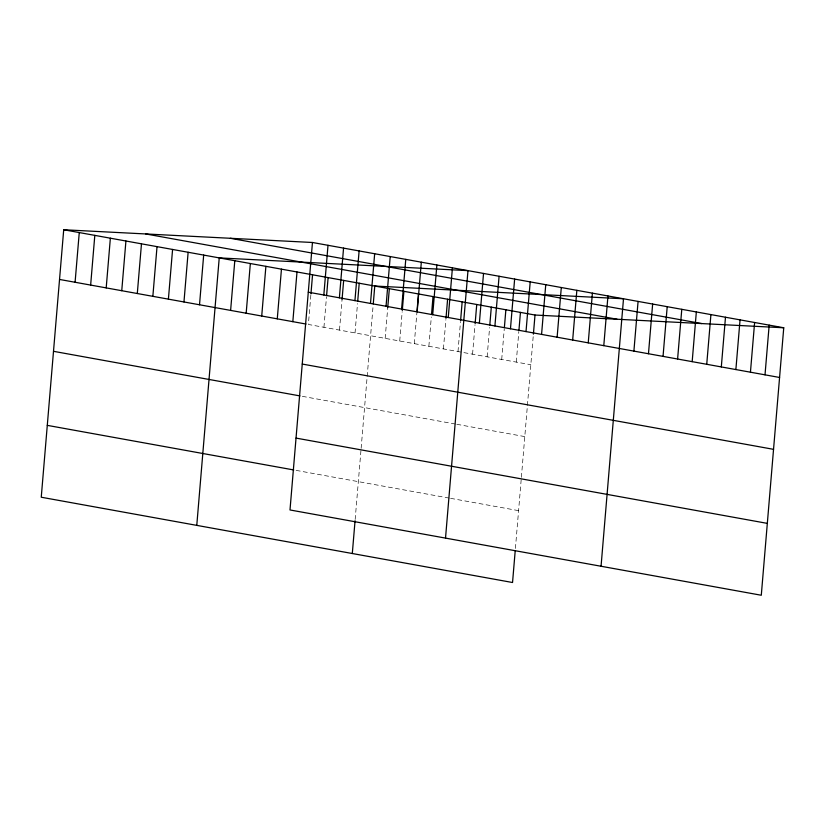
<?xml version="1.0" encoding="UTF-8"?>
<svg xmlns="http://www.w3.org/2000/svg" width="825" height="825" viewBox="0 0 825 825"><rect width="100%" height="100%" fill="white"/><g stroke="black" fill="none" stroke-linecap="round" stroke-linejoin="round"><path stroke-width="0.62" stroke-dasharray="4.12 3.09" d="M310.839 295.164L308.385 324.472L530.836 364.733M323.936 327.288L326.504 296.711M339.488 330.103L342.055 299.527M355.039 332.918L357.503 303.61M355.162 519.472L361.03 449.563M361.133 448.326L373.158 305.157M385.162 338.374L387.729 307.787M399.723 341.003L402.188 311.695M414.294 343.643L416.862 313.057M428.866 346.273L431.32 316.975M443.427 348.913L445.892 319.605M457.999 351.553L460.453 322.245M472.56 354.183L475.025 324.875M487.132 356.823L489.596 327.515M501.703 359.463L504.271 328.876M516.264 362.093L518.832 331.516M515.408 548.47L521.276 478.552M521.379 477.324L533.29 335.424M302.352 396.34L455.606 424.081M456.823 424.298L524.803 436.6M296.134 470.384L449.388 498.125M450.605 498.341L518.585 510.644"/><path stroke-width="1.24" d="M312.458 242.488L289.998 509.963L761.289 595.248L783.75 327.772L312.458 242.488L63.711 229.752L41.25 497.228L512.542 582.512L515.192 550.987M75.085 282.263L79.262 232.568M90.647 285.079L94.813 235.383M106.198 287.894L110.364 238.198M121.749 290.709L125.926 241.013M137.301 293.525L141.477 243.829M152.852 296.33L157.028 246.634M168.403 299.145L172.58 249.449M183.965 301.96L188.131 252.264M199.516 304.776L203.682 255.08M196.773 525.37L219.233 257.895L467.981 270.631L445.521 538.106M230.618 310.406L234.795 260.71M246.17 313.222L250.346 263.526M261.721 316.037L265.897 266.341M277.272 318.852L281.449 269.156M292.834 321.668L297 271.972M310.953 293.896L312.551 274.777M323.833 294.999L328.01 245.303M326.607 295.433L328.113 277.592M339.384 297.815L343.561 248.119M342.055 299.527L343.664 280.407M354.936 300.63L359.112 250.934M357.72 301.063L359.215 283.222M370.487 303.445L374.663 253.749M352.306 553.513L355.059 520.73M373.271 303.878L374.767 286.038L623.504 298.774L601.054 566.249M386.048 306.261L390.215 256.565M387.729 307.787L389.338 288.678M401.6 309.076L405.766 259.38M402.291 310.427L403.899 291.308M416.965 311.788L418.471 293.948M417.151 311.891L421.327 262.195M431.537 314.418L433.032 296.588M432.702 314.696L436.879 265.011M445.995 318.337L447.604 299.217M448.253 317.512L452.43 267.816M460.567 320.966L462.165 301.857M475.128 323.606L476.737 304.487M479.366 323.142L483.532 273.446M489.802 324.968L491.308 307.127M494.918 325.957L499.084 276.262M504.374 327.597L505.869 309.767M510.469 328.773L514.635 279.077M518.946 330.237L520.441 312.397M526.02 331.588L530.197 281.892M533.404 334.146L535.002 315.037L63.711 229.752M541.571 334.403L545.748 284.707M557.123 337.219L561.299 287.523M572.674 340.034L576.85 290.338M588.235 342.849L592.402 293.153M603.787 345.654L607.953 295.958M633.899 351.11L638.076 301.414M648.471 353.75L652.647 304.054M663.042 356.379L667.208 306.683M677.603 359.019L681.78 309.323M692.175 361.649L696.341 311.953M706.736 364.289L710.913 314.593M721.308 366.929L725.484 317.233M735.879 369.559L740.046 319.863M750.441 372.199L754.617 322.503M765.012 374.828L769.178 325.132M535.002 315.037L783.75 327.772M230.371 238.291L701.663 323.565M145.798 233.96L617.09 319.234M308.282 292.184L779.573 377.468M59.534 279.448L305.993 324.039M302.249 364.052L773.541 449.336M53.501 351.316L299.949 395.907M296.031 438.096L767.322 523.38M47.283 425.36L293.741 469.951"/></g></svg>
